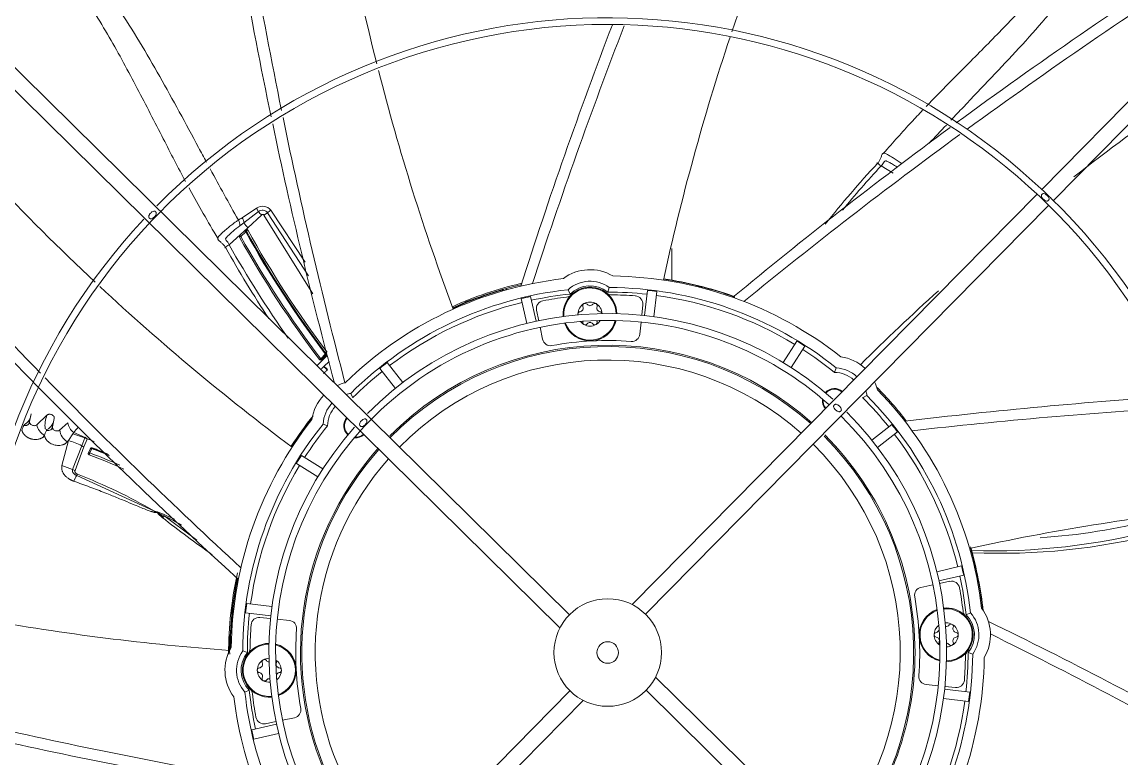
# Model space of a CAD drawing. Header units: millimetres. Extents: x 113490 to 142599, y -20467 to 115.
# Drawn here: x 126314.5 to 126723.5, y -11399.6 to -11125.6 of the extents above; entities that cross this region are included whole.
import ezdxf

# ---------------------------------------------------------------- set-up
doc = ezdxf.new("R2010")
doc.units = ezdxf.units.MM
doc.layers.add('DV3_0', color=7, linetype='Continuous')

msp = doc.modelspace()

# ---------------------------------------------------------------- linework, layer by layer
at = {"layer": 'DV3_0', "color": 7, "linetype": 'Continuous', "lineweight": 15}
for p, q in [((126172.01, -11013.2), (126514.44, -11350.87)), ((126518, -11345.95), (126179.7, -11012.35)), ((126846.36, -11032.9), (126693.62, -11187.79)), ((126697.94, -11191.95), (126850.66, -11037.08)), ((126633.85, -11179.08), (126638.33, -11181.72)), ((126691.86, -11189.57), (126541.36, -11342.19)), ((126546.28, -11345.75), (126696.19, -11193.73)), ((126396.32, -11198.36), (126401.69, -11194.81)), ((126396.97, -11200.23), (126402.33, -11196.08)), ((126398.41, -11202.1), (126403.5, -11197.33)), ((126404.43, -11197.36), (126422.58, -11226.67)), ((126405.72, -11196.48), (126420.95, -11219.99)), ((126406.94, -11195.57), (126419.71, -11214.89)), ((126391.46, -11208.37), (126398.41, -11202.1)), ((126395.44, -11201.33), (126396.97, -11200.23)), ((126395.41, -11204.87), (126397.29, -11203.14)), ((126395.77, -11205.29), (126397.64, -11203.57)), ((126397.64, -11203.57), (126397.9, -11203.4)), ((126397.9, -11203.4), (126398.39, -11202.88)), ((126556.05, -11221.52), (126556.05, -11209.81)), ((126490.64, -11225.77), (126479.4, -11229.56)), ((126518.23, -11226.72), (126517.48, -11225.09)), ((126532.24, -11225.99), (126532.81, -11224.29)), ((126547.01, -11225.36), (126545.86, -11234.73)), ((126550.48, -11225.79), (126549.33, -11235.15)), ((126500.07, -11228.43), (126502.19, -11237.63)), ((126503.48, -11227.64), (126505.6, -11236.84)), ((126545.26, -11230.68), (126544.86, -11234.62)), ((126506.58, -11236.63), (126505.77, -11232.75)), ((126508.01, -11243.52), (126507.09, -11239.08)), ((126544.61, -11237.11), (126544.16, -11241.63)), ((126602.52, -11244.21), (126597.52, -11252.22)), ((126605.49, -11246.07), (126600.49, -11254.07)), ((126427.84, -11249.74), (126424.1, -11253.35)), ((126427.24, -11248.99), (126425.52, -11250.76)), ((126427.53, -11249.31), (126425.8, -11251.09)), ((126428.67, -11251.74), (126426.66, -11253.64)), ((126428.08, -11254.83), (126427.98, -11254.95)), ((126447.48, -11254.35), (126453.29, -11261.79)), ((126450.24, -11252.2), (126456.05, -11259.63)), ((126616.57, -11255.85), (126617.19, -11254.17)), ((126437.48, -11265.24), (126436.69, -11263.63)), ((126626.99, -11265.24), (126628.6, -11264.44)), ((126317.87, -11271.22), (126317.27, -11274.11)), ((126319.99, -11275.3), (126323.72, -11271.74)), ((126315.23, -11275.34), (126315.13, -11275.55)), ((126317.05, -11274.98), (126317.52, -11272.74)), ((126325.54, -11276.85), (126326.06, -11274.56)), ((126325.75, -11276.07), (126326.43, -11273)), ((126331.53, -11274.56), (126328.45, -11277.33)), ((126428.1, -11275.66), (126426.42, -11275.04)), ((126637.88, -11275.23), (126630.44, -11281.05)), ((126323.07, -11276.83), (126323.72, -11277.12)), ((126323.72, -11277.12), (126323.54, -11277.48)), ((126331.71, -11281.22), (126333.41, -11278.65)), ((126333.68, -11278.22), (126337.92, -11280.01)), ((126337.87, -11280.15), (126336.66, -11283.15)), ((126337.92, -11280.01), (126337.87, -11280.15)), ((126337.93, -11279.97), (126337.92, -11280.01)), ((126640.03, -11277.99), (126632.6, -11283.8)), ((126336.66, -11283.15), (126333.24, -11291.94)), ((126337.44, -11283.56), (126334.16, -11292.35)), ((126338.69, -11280.62), (126337.44, -11283.56)), ((126338.72, -11280.54), (126338.69, -11280.62)), ((126338.73, -11280.53), (126338.72, -11280.54)), ((126339.1, -11285.95), (126339.8, -11284.34)), ((126339.66, -11285.79), (126340.36, -11284.18)), ((126340.43, -11284.05), (126340.54, -11283.89)), ((126418.32, -11286.74), (126426.32, -11291.74)), ((126333.24, -11291.94), (126329.3, -11290.49)), ((126334.16, -11292.35), (126333.24, -11291.94)), ((126416.46, -11289.71), (126424.47, -11294.71)), ((126335.07, -11293.69), (126334.78, -11294.16)), ((126364.91, -11308.16), (126365.08, -11308.39)), ((126365.08, -11308.39), (126366.62, -11309.83)), ((126365.19, -11308.2), (126365.27, -11308.29)), ((126365.19, -11308.2), (126365.34, -11308.26)), ((126365.34, -11308.26), (126365.5, -11308.32)), ((126365.5, -11308.32), (126366.88, -11309.61)), ((126663.8, -11327.82), (126654.6, -11329.94)), ((126664.59, -11331.23), (126655.39, -11333.35)), ((126648.71, -11335.76), (126653.15, -11334.84)), ((126655.6, -11334.33), (126659.48, -11333.52)), ((126397.61, -11345.22), (126406.98, -11346.37)), ((126398.03, -11341.75), (126407.4, -11342.9)), ((126665.5, -11345.99), (126667.14, -11345.23)), ((126402.93, -11346.97), (126406.87, -11347.37)), ((126409.36, -11347.62), (126413.87, -11348.07)), ((126398.24, -11359.99), (126396.54, -11359.42)), ((126666.24, -11359.99), (126667.94, -11360.57)), ((126859.33, -11674.11), (126550.04, -11369.11)), ((126518.2, -11374.23), (126184.6, -11712.53)), ((126398.97, -11374), (126397.34, -11374.75)), ((126546.48, -11374.03), (126855.15, -11678.41)), ((126655.12, -11372.36), (126650.6, -11371.91)), ((126666.87, -11374.76), (126657.5, -11373.61)), ((126661.55, -11373.01), (126657.6, -11372.61)), ((126185.45, -11720.21), (126523.11, -11377.79)), ((126666.44, -11378.23), (126657.07, -11377.08)), ((126399.89, -11388.75), (126409.09, -11386.63)), ((126408.88, -11385.65), (126405, -11386.46)), ((126415.77, -11384.22), (126411.33, -11385.14)), ((126400.68, -11392.16), (126409.87, -11390.04))]:
    msp.add_line(p, q, dxfattribs=at)
at = {"layer": 'DV3_0', "color": 7, "linetype": 'Continuous', "lineweight": 20}
for p, q in [((126404.43, -11197.36), (126405.72, -11196.48)), ((126493.07, -11225.21), (126493.03, -11225.07)), ((126426.66, -11253.64), (126426.52, -11253.78)), ((126333.4, -11278.65), (126333.68, -11278.22)), ((126337.87, -11280.15), (126333.41, -11278.65)), ((126329.3, -11290.49), (126331.71, -11281.22)), ((126334.78, -11294.16), (126363.78, -11307.48)), ((126363.78, -11307.48), (126363.77, -11307.89)), ((126363.78, -11307.48), (126364.32, -11307.78)), ((126363.78, -11307.48), (126364.88, -11307.69)), ((126364.32, -11307.78), (126364.87, -11308.09)), ((126364.87, -11308.09), (126364.88, -11307.69)), ((126364.87, -11308.09), (126364.91, -11308.16)), ((126365.01, -11308.14), (126364.91, -11308.16)), ((126365.01, -11308.14), (126365.19, -11308.2)), ((126365.27, -11308.29), (126365.08, -11308.39)), ((126365.34, -11308.26), (126365.27, -11308.29)), ((126366.88, -11309.61), (126366.62, -11309.83)), ((126367.37, -11309.18), (126367.74, -11309.37))]:
    msp.add_line(p, q, dxfattribs=at)
at = {"layer": 'DV3_0', "color": 7, "linetype": 'Continuous', "lineweight": 15}
for radius in [20, 4]:
    msp.add_circle((126532.24, -11359.99), radius, dxfattribs=at)
for centre, radius, start, end in [((126532.24, -11359.99), 551.5, 105.4775, 164.5225), ((126532.24, -11359.99), 551.5, 15.4775, 74.5225), ((127405.24, -11406.96), 872.25, 154.27465, 161.43083), ((127292.05, -10927.53), 872.25, 186.99692, 194.17255), ((128293.31, -10773.15), 1921.39, 188.18485, 191.5672), ((128209.57, -10785.08), 1841.22, 188.2287, 191.77728), ((127751.82, -12646.64), 1840.9, 122.79128, 126.30553), ((127797.63, -12718.12), 1921.39, 122.74609, 126.08801), ((126532.24, -11359.99), 236, 46.5586, 135.2674), ((126532.24, -11359.99), 233.5, 90, 135.7261), ((128253.83, -11783.04), 1840.9, 159.10826, 162.31372), ((128331.01, -11818.41), 1921.39, 158.90776, 161.94183), ((126532.24, -11359.99), 233.5, 46.5418, 90), ((127241.25, -11871.46), 872.22, 121.56134, 127.88902), ((127405.24, -11406.96), 872.25, 161.57137, 167.7255), ((126937.63, -10585.4), 872.25, 219.6863, 226.90224), ((127292.05, -10927.53), 872.25, 194.34102, 200.4525), ((128293.31, -10773.15), 1921.39, 191.64948, 194.66814), ((128209.57, -10785.08), 1841.22, 191.86002, 194.94133), ((127751.82, -12646.64), 1840.9, 126.39449, 129.58672), ((127797.63, -12718.12), 1921.39, 126.18988, 129.21483), ((127696.48, -9914.21), 1921.39, 220.9289, 224.29797), ((127632.25, -9969.73), 1840.9, 220.96503, 227.76772), ((126934.32, -11457.86), 411.46, 137.1813, 141.3215), ((126944.1, -11463.88), 421.15, 137.4489, 140.4249), ((126532.24, -11359.99), 236, 45.7307, 46.5586), ((126532.24, -11359.99), 233.5, 45.8392, 46.5418), ((126532.24, -11359.99), 233.5, 316.4663, 45.8392), ((126532.24, -11359.99), 236, 45.7088, 45.7307), ((126532.24, -11359.99), 236, 317.0271, 45.7088), ((126532.24, -11359.99), 233.5, 135.7261, 136.5342), ((126289.54, -11028.18), 200.9, 301.6287, 302.1063), ((126396.71, -11198.11), 5.97, 19.9095, 33.5903), ((126414.5, -11185.89), 15.87, 219.9344, 226.1383), ((126417.09, -11210.4), 17.97, 124.3919, 129.2551), ((126532.24, -11359.99), 236, 136.9648, 225.2631), ((126532.24, -11359.99), 233.5, 136.5342, 225.7814), ((126392.24, -11201.05), 3.21, 354.9769, 34.2701), ((126412.37, -11189.86), 18.56, 213.9567, 221.2472), ((126395.77, -11205.28), 0.539, 130.9762, 206.9336), ((126731.77, -11018.17), 385.12, 209.1088, 217.2094), ((126399.58, -11201.65), 5.27, 217.7216, 223.716), ((126732.04, -11017.84), 384.98, 209.1375, 217.2314), ((126400.02, -11201.23), 3.34, 214.9281, 224.3802), ((126732.95, -11017.43), 383.51, 209.0348, 217.1413), ((126732.79, -11017.66), 382.95, 209.013, 217.1255), ((126732.15, -11018.51), 381.29, 208.9171, 217.0601), ((126745.53, -11011.06), 406.98, 209.179, 213.5123), ((126754.67, -11003.38), 417.06, 209.4401, 215.09), ((126525.64, -11234.16), 16.5, 59.1138, 126.8862), ((126532.24, -11359.99), 140, 96.7677, 134.2323), ((126528.49, -11348.69), 129.1, 102.6466, 114.718), ((126525.64, -11234.16), 12.2, 54.0148, 131.9852), ((126532.24, -11359.99), 140, 51.7677, 89.2323), ((126532.24, -11359.99), 140.5, 70.6035, 81.4839), ((126937.63, -10585.4), 872.25, 227.0594, 233.1795), ((126532.24, -11359.99), 135.7, 96.2429, 134.7571), ((126532.24, -11359.99), 140.5, 106.2061, 114.2129), ((126532.24, -11359.99), 140.5, 103.2172, 105.6896), ((126532.24, -11359.99), 134, 95.9991, 102.2517), ((126525.64, -11234.16), 10, 0.7258, 185.2742), ((126516.52, -11224.9), 3, 276.6363, 314.568), ((126525.64, -11234.16), 10.5, 51.1098, 134.8902), ((126533.75, -11224), 3, 231.432, 269.3637), ((126532.24, -11359.99), 134, 83.7483, 90.0009), ((126532.24, -11359.99), 135.7, 51.2429, 89.7571), ((126532.24, -11359.99), 133, 85.5723, 89.3637), ((127241.25, -11871.46), 872.22, 132.21456, 134.84001), ((126532.24, -11359.99), 134, 103.7483, 127.2517), ((126508.71, -11232.14), 3, 100.4277, 191.75), ((126532.24, -11359.99), 133, 96.6363, 100.4277), ((126525.64, -11234.16), 4.47, 120, 180), ((126523.85, -11231.06), 0.895, 120, 202.4776), ((126525.64, -11234.16), 4.48, 90, 120), ((126523.85, -11231.06), 0.895, 37.5224, 120), ((126525.64, -11229.69), 1.36, 217.5224, 322.4776), ((126525.64, -11234.16), 4.47, 60, 90), ((126527.43, -11231.06), 0.895, 60, 142.4776), ((126525.64, -11234.16), 4.48, 1.9825, 60), ((126527.43, -11231.06), 0.895, 337.5224, 60), ((126542.27, -11230.38), 3, 354.25, 85.5723), ((126532.24, -11359.99), 134, 58.7483, 82.2517), ((126532.24, -11359.99), 126, 48.3991, 135.1791), ((126522.06, -11234.16), 0.895, 97.5224, 180), ((126525.64, -11234.16), 4.47, 180, 184.0175), ((126522.06, -11234.16), 0.895, 180, 200.2402), ((126521.77, -11231.93), 1.36, 277.5224, 22.4776), ((126529.52, -11231.93), 1.36, 157.5224, 262.4776), ((126529.22, -11234.16), 0.895, 9.9487, 82.4776), ((126532.24, -11359.99), 123.5, 90, 135.9997), ((126525.64, -11234.16), 10, 199.6905, 346.3095), ((126525.64, -11234.16), 4.47, 217.8113, 240), ((126523.85, -11237.26), 0.895, 157.5224, 240), ((126521.77, -11236.4), 1.36, 337.5224, 341.5363), ((126523.85, -11237.26), 0.895, 240, 322.4776), ((126525.64, -11234.16), 4.48, 240, 300), ((126525.64, -11238.64), 1.36, 37.5224, 142.4776), ((126527.43, -11237.26), 0.895, 217.5224, 300), ((126525.64, -11234.16), 4.48, 300, 328.1887), ((126527.43, -11237.26), 0.895, 300, 22.4776), ((126529.52, -11236.4), 1.36, 186.618, 202.4776), ((126532.24, -11359.99), 123.5, 48.3006, 90), ((126541.17, -11241.33), 3, 265.6946, 354.25), ((126532.24, -11359.99), 114.25, 48.4114, 135.1695), ((126532.24, -11359.99), 113.75, 48.4247, 135.4011), ((126510.95, -11242.91), 3, 191.75, 280.3054), ((126532.24, -11359.99), 116, 85.6946, 100.3054), ((126532.24, -11359.99), 134, 50.9991, 57.2517), ((126425.43, -11250.75), 0.498, 218.6541, 318.3291), ((126424.85, -11246), 3.83, 308.5921, 312.9567), ((126616.55, -11266.35), 16.5, 46.3964, 81.8862), ((126423.64, -11258.86), 5.84, 42.0523, 60.4649), ((126423.05, -11259.42), 6.81, 42.3918, 58.0521), ((126532.24, -11359.99), 134, 128.7483, 135.0009), ((126616.55, -11266.35), 12.2, 46.7471, 86.9852), ((127696.48, -9914.21), 1921.39, 224.37443, 227.39583), ((126438.6, -11275.68), 16.5, 104.1138, 115.0288), ((126616.55, -11266.35), 10.5, 46.9653, 89.8902), ((126616.55, -11266.35), 16.5, 14.1138, 25.142), ((126438.6, -11275.68), 12.2, 99.0148, 107.4816), ((126616.55, -11266.35), 4.5, 49.0529, 138), ((126616.55, -11266.35), 4.25, 49.2681, 138.9663), ((126616.55, -11266.35), 12.2, 9.0148, 17.4816), ((126532.24, -11359.99), 140.5, 37.8001, 44.5323), ((126532.24, -11359.99), 140, 6.7677, 44.2323), ((126438.6, -11275.68), 16.5, 136.3964, 171.8862), ((126438.6, -11275.68), 12.2, 136.7471, 176.9852), ((126616.55, -11266.35), 4.5, 172.604, 221.7492), ((126616.55, -11266.35), 4.25, 174.8173, 221.5341), ((126532.24, -11359.99), 134, 38.7483, 45.0009), ((126532.24, -11359.99), 135.7, 6.2429, 44.7571), ((126862.61, -13101.74), 1840.9, 93.67624, 96.85972), ((126312.69, -11270.81), 5.2, 299.2753, 355.4657), ((126334.09, -11275.67), 11.09, 159.2633, 186.0082), ((126532.24, -11359.99), 140.5, 141.2415, 146.9012), ((126438.6, -11275.68), 10.5, 136.9653, 179.8902), ((126532.24, -11359.99), 126, 318.4756, 45.1616), ((126862.5, -13186.65), 1921.39, 93.4677, 96.48783), ((126320.37, -11278.5), 6.02, 150.6073, 169.7649), ((126326.01, -11274.12), 6.14, 191.0857, 238.4637), ((126321.28, -11272.56), 5.17, 298.1501, 355.1477), ((126337.1, -11273.74), 5.64, 188.4366, 232.6429), ((126532.24, -11359.99), 140, 141.7677, 179.2323), ((126532.24, -11359.99), 135.7, 141.2429, 179.7571), ((126532.24, -11359.99), 126, 138.321, 225.2028), ((126532.24, -11359.99), 123.5, 137.2092, 226.1082), ((126532.24, -11359.99), 134, 140.9991, 147.2517), ((126438.6, -11275.68), 4.5, 138, 228), ((126438.6, -11275.68), 4.25, 139.2681, 228.9663), ((126532.24, -11359.99), 123.5, 135.9997, 137.2092), ((126532.24, -11359.99), 123.5, 317.6348, 45.2819), ((126328.83, -11280.65), 6.17, 149.0264, 167.8628), ((126334.23, -11276.58), 5.82, 187.3222, 240.049), ((126438.6, -11275.68), 4.5, 263.0148, 311.7492), ((126438.6, -11275.68), 4.25, 264.8173, 311.5341), ((126532.24, -11359.99), 113.75, 318.4247, 44.9979), ((126532.24, -11359.99), 114.25, 0, 45.0818), ((126532.24, -11359.99), 134, 13.7483, 37.2517), ((126487.59, -11428.26), 214.29, 136.6703, 136.8213), ((126254.67, -11494), 229.43, 67.8122, 68.5066), ((126340.26, -11284.5), 0.483, 68.6251, 160.5796), ((126341.19, -11284.54), 0.903, 146.9279, 156.6786), ((126264.49, -11485.99), 215.6, 67.4926, 69.3956), ((126264.64, -11485.44), 215.18, 67.5838, 69.3759), ((126265.01, -11483.97), 213.86, 67.6827, 69.3175), ((126532.24, -11359.99), 114.25, 138.4114, 204.812), ((126344.33, -11287.9), 5.12, 155.7254, 163.7053), ((126263.22, -11490.55), 217.85, 65.8506, 69.5295), ((126263.36, -11490.28), 218.26, 66.3808, 69.5382), ((126532.24, -11359.99), 113.75, 138.4247, 203.2684), ((126532.24, -11359.99), 134, 148.7483, 172.2517), ((126365.11, -11310.7), 34.54, 151.3925, 155.3449), ((126364.02, -11311.12), 3.15, 71.5892, 74.3028), ((126852.17, -12173.61), 872.25, 96.10944, 102.2715), ((126677.98, -11087.98), 229.83, 273.7436, 284.4718), ((126675.03, -11081.5), 240.73, 268.2172, 284.865), ((126678.47, -11087.41), 235.71, 267.3918, 284.4925), ((126532.24, -11359.99), 140.5, 6.3104, 16.2275), ((126523.87, -11359.92), 132.6, 167.1218, 180.2811), ((126532.24, -11359.99), 140.5, 168.7601, 179.6088), ((126660.09, -11336.46), 3, 10.4277, 101.75), ((126532.24, -11359.99), 134, 5.9991, 12.2517), ((126649.32, -11338.7), 3, 101.75, 190.3054), ((126532.24, -11359.99), 133, 6.6363, 10.4277), ((126532.24, -11359.99), 116, 355.6946, 10.3054), ((126532.24, -11359.99), 134, 173.7483, 180.0009), ((126658.07, -11353.4), 10, 109.6905, 256.3095), ((126658.07, -11353.4), 10, 0, 95.2742), ((126667.33, -11344.27), 3, 186.6363, 224.568), ((126658.07, -11353.4), 12.2, 324.0148, 41.9852), ((126658.07, -11353.4), 16.5, 329.1138, 36.8862), ((126454.5, -10489.2), 872.25, 259.76861, 265.86893), ((126532.24, -11359.99), 133, 175.5723, 179.3637), ((126402.63, -11349.95), 3, 84.25, 175.5723), ((126413.57, -11351.06), 3, 355.6946, 84.25), ((126658.07, -11353.4), 4.48, 90, 94.0175), ((126658.07, -11348.92), 1.36, 261.428, 322.4776), ((126658.07, -11353.4), 4.47, 60, 90), ((126659.86, -11350.3), 0.895, 60, 142.4776), ((126658.07, -11353.4), 4.48, 0, 60), ((126659.86, -11350.3), 0.895, 337.5224, 60), ((126658.07, -11353.4), 10.5, 321.1098, 44.8902), ((125868.29, -13004.2), 1841.3, 60.95292, 64.05747), ((126434.91, -11355.22), 43.48, 175.0294, 187.0743), ((126532.24, -11359.99), 116, 175.6946, 190.3054), ((126658.07, -11353.4), 4.48, 127.8113, 180), ((126654.49, -11353.4), 0.895, 97.5224, 180), ((126658.07, -11353.4), 4.47, 180, 238.1887), ((126654.49, -11353.4), 0.895, 180, 262.4776), ((126654.19, -11351.16), 1.36, 277.5224, 338.4565), ((126658.07, -11353.4), 10, 270, 0), ((126658.07, -11353.4), 4.48, 300, 0), ((126661.94, -11351.16), 1.36, 157.5224, 262.4776), ((126661.65, -11353.4), 0.895, 0, 82.4776), ((126661.65, -11353.4), 0.895, 277.5224, 0), ((125822.55, -13075.18), 1921.33, 60.74083, 63.6758), ((126406.41, -11366.58), 10, 90, 275.2742), ((126406.41, -11366.58), 10, 0, 76.3095), ((126654.19, -11355.63), 1.36, 337.5224, 82.4776), ((126656.28, -11356.5), 0.895, 157.5224, 230.5125), ((126658.07, -11357.87), 1.36, 37.5224, 84.745), ((126658.07, -11353.4), 4.48, 271.9825, 300), ((126659.86, -11356.5), 0.895, 217.5224, 300), ((126659.86, -11356.5), 0.895, 300, 22.4776), ((126661.94, -11355.63), 1.36, 97.5224, 202.4776), ((126406.41, -11366.58), 16.5, 149.1138, 216.8862), ((126406.41, -11366.58), 12.2, 144.0148, 221.9852), ((126406.41, -11366.58), 10.5, 141.1098, 224.8902), ((126396.25, -11358.48), 3, 321.432, 359.3637), ((126406.41, -11366.58), 4.48, 91.9825, 120), ((126532.24, -11359.99), 114.25, 318.4114, 0), ((126532.24, -11359.99), 135.7, 321.2429, 359.7571), ((126532.24, -11359.99), 140, 321.7677, 359.2323), ((126532.24, -11359.99), 133, 355.5723, 359.3637), ((126668.23, -11361.5), 3, 141.432, 179.3637), ((126532.24, -11359.99), 134, 353.7483, 0.0009), ((126406.41, -11366.58), 4.47, 120, 180), ((126402.83, -11366.58), 0.895, 97.5224, 180), ((126402.54, -11364.35), 1.36, 277.5224, 22.4776), ((126404.62, -11363.48), 0.895, 120, 202.4776), ((126404.62, -11363.48), 0.895, 37.5224, 120), ((126406.41, -11362.11), 1.36, 217.5224, 264.745), ((126406.41, -11366.58), 4.48, 0, 58.1887), ((126408.2, -11363.48), 0.895, 337.5224, 50.5125), ((126410.29, -11364.35), 1.36, 157.5224, 262.4776), ((126409.99, -11366.58), 0.895, 0, 82.4776), ((126406.41, -11366.58), 4.48, 180, 240), ((126402.83, -11366.58), 0.895, 180, 262.4776), ((126402.54, -11368.82), 1.36, 337.5224, 82.4776), ((126404.62, -11369.69), 0.895, 157.5224, 240), ((126404.62, -11369.69), 0.895, 240, 322.4776), ((126406.41, -11371.06), 1.36, 81.428, 142.4776), ((126410.29, -11368.82), 1.36, 97.5224, 158.4565), ((126406.41, -11366.58), 4.48, 307.8113, 0), ((126406.41, -11366.58), 10, 289.6905, 0), ((126409.99, -11366.58), 0.895, 277.5224, 0), ((126650.9, -11368.92), 3, 175.6946, 264.25), ((126661.85, -11370.03), 3, 264.25, 355.5723), ((126532.24, -11359.99), 134, 185.9991, 192.2517), ((126397.15, -11375.71), 3, 6.6363, 44.568), ((126406.41, -11366.58), 4.48, 240, 274.0175), ((126532.24, -11359.99), 140, 186.7677, 203.7505), ((126532.24, -11359.99), 135.7, 186.2429, 202.9304), ((126532.24, -11359.99), 133, 186.6363, 190.4277), ((126532.24, -11359.99), 134, 328.7483, 352.2517), ((126415.16, -11381.28), 3, 281.75, 10.3054), ((126404.39, -11383.52), 3, 190.4277, 281.75), ((126730.03, -9514.29), 1921.39, 257.09501, 260.12283), ((126706, -9595.72), 1840.9, 257.29812, 260.49472)]:
    msp.add_arc(centre, radius, start, end, dxfattribs=at)
at = {"layer": 'DV3_0', "color": 7, "linetype": 'Continuous', "lineweight": 20}
for centre, radius, start, end in [((126403.93, -11197.84), 3.77, 37.022, 126.4642), ((126392.74, -11200.65), 4.25, 5.7332, 32.7349), ((126532.24, -11359.99), 140.35, 70.3282, 81.4905), ((126532.24, -11359.99), 140.35, 106.2061, 114.1302), ((126525.64, -11234.16), 9.71, 0.7926, 185.2074), ((126525.64, -11234.16), 9.71, 200.0694, 345.9306), ((126532.24, -11359.99), 108.75, 48.5638, 135.4011), ((126342.82, -11284.02), 10.82, 133.4767, 147.5853), ((126532.24, -11359.99), 140.35, 141.5068, 146.9448), ((126339.69, -11277.92), 2.88, 230.996, 249.7015), ((126339.96, -11277.81), 3, 227.0792, 245.6013), ((126340, -11277.86), 2.96, 225.694, 244.6308), ((126327.08, -11300.43), 19.76, 61.0068, 76.4573), ((126338.41, -11280.74), 2.98, 233.9494, 251.079), ((126532.24, -11359.99), 108.75, 318.5638, 45.4011), ((126532.24, -11359.99), 108.75, 138.5638, 206.9605), ((126259.94, -11486.91), 207.31, 59.9431, 68.752), ((126334.82, -11466.82), 161.55, 79.2786, 79.6761), ((126311.26, -11439.35), 142.16, 65.0797, 67.84), ((126350.85, -11342.78), 37.44, 63.8071, 66.9621), ((126823.56, -10716.38), 748.98, 232.40465, 234.17794), ((126871.25, -10655.75), 825.07, 232.3917, 233.40913), ((126272.44, -11491.98), 205.99, 60.5447, 62.4419), ((126532.24, -11359.99), 140.35, 6.5068, 15.9471), ((126532.24, -11359.99), 140.35, 168.7119, 179.4932), ((126658.07, -11353.4), 9.71, 110.0694, 255.9306), ((126658.07, -11353.4), 9.71, 0, 95.2074), ((126658.07, -11353.4), 9.71, 270.7926, 0), ((126532.24, -11359.99), 140.35, 179.0175, 179.5679), ((126406.41, -11366.58), 9.71, 90, 275.2074), ((126406.41, -11366.58), 9.71, 0, 75.9306), ((126406.41, -11366.58), 9.71, 290.0694, 0)]:
    msp.add_arc(centre, radius, start, end, dxfattribs=at)
at = {"layer": 'DV3_0', "color": 7, "linetype": 'Continuous', "lineweight": 15}
for centre, major_axis, ratio, start_param, end_param in [((126540.99, -11405.13), (-35.58, 183.06), 0.866796, 0.070986, 0.078814), ((126548.25, -11229.6), (21.65, -2.66), 0.186545, 1.490488, 1.651105), ((126502.69, -11231.99), (21.26, 4.91), 0.186545, 1.490488, 1.651105), ((126601.85, -11248.58), (18.5, -11.56), 0.186545, 1.490488, 1.651105), ((126451.36, -11256.47), (17.19, 13.43), 0.186545, 1.490488, 1.651105), ((126635.76, -11279.11), (13.43, -17.19), 0.186545, 1.490488, 1.651105), ((126420.83, -11290.37), (11.56, 18.5), 0.186545, 1.490488, 1.651105), ((126660.24, -11330.44), (4.91, -21.26), 0.186545, 1.490488, 1.651105), ((126401.85, -11343.98), (2.66, 21.65), 0.186545, 1.490488, 1.651105), ((126662.63, -11376), (-2.66, -21.65), 0.186545, 1.490488, 1.651105), ((126404.23, -11389.54), (-4.91, 21.26), 0.186545, 1.490488, 1.651105)]:
    msp.add_ellipse(centre, major_axis=major_axis, ratio=ratio, start_param=start_param, end_param=end_param, dxfattribs=at)
at = {"layer": 'DV3_0', "color": 7, "linetype": 'Continuous', "lineweight": 20}
for centre, major_axis, ratio, start_param, end_param in [((126493.16, -11225.55), (-0.14, 0.48), 0.498451, 4.711945, 6.283185), ((126493.16, -11225.55), (-0.353, 0.354), 0.432332, 4.479982, 5.381811), ((126494.38, -11225.21), (-0.135, 0.481), 0.498743, 4.711945, 6.283185), ((126374.04, -11283.9), (-22.75, -32.05), 0.299104, 0.877808, 0.898526)]:
    msp.add_ellipse(centre, major_axis=major_axis, ratio=ratio, start_param=start_param, end_param=end_param, dxfattribs=at)
at = {"layer": 'DV3_0', "color": 7, "linetype": 'Continuous', "lineweight": 15}
for points, knots in [([(126722.76, -11074.53), (126721.46, -11076.53), (126716.43, -11084.07), (126707.92, -11095.81), (126696.56, -11109.52), (126684.77, -11122.31), (126672.13, -11135.2), (126660.64, -11146.73), (126653.42, -11154.1), (126650.7, -11156.94)], [0.2462901, 0.2462901, 0.2462901, 0.2462901, 0.286371, 0.3982657, 0.4930433, 0.5876827, 0.6932241, 0.798583, 0.8652718, 0.8652718, 0.8652718, 0.8652718]), ([(126659.82, -11162.1), (126661.38, -11160.46), (126662.94, -11158.82), (126671.48, -11149.86), (126678.42, -11142.62), (126691.86, -11127.94), (126698.35, -11120.53), (126710.41, -11105.22), (126715.95, -11097.32), (126723.51, -11085.5), (126725.82, -11081.73), (126728.07, -11077.93)], [0.0971663, 0.0971663, 0.0971663, 0.0971663, 0.125, 0.125, 0.25, 0.25, 0.375, 0.375, 0.5, 0.5, 0.557529, 0.557529, 0.557529, 0.557529]), ([(126383.04, -11177.65), (126382.06, -11175.85), (126381.08, -11174.04), (126375.31, -11163.33), (126370.56, -11154.48), (126360.76, -11137.14), (126355.71, -11128.66), (126344.88, -11112.45), (126339.08, -11104.74), (126330.25, -11094.01), (126327.46, -11090.74), (126324.62, -11087.53)], [0.0997666, 0.0997666, 0.0997666, 0.0997666, 0.125, 0.125, 0.25, 0.25, 0.375, 0.375, 0.5, 0.5, 0.5559137, 0.5559137, 0.5559137, 0.5559137]), ([(126319.47, -11091.47), (126320.72, -11093), (126326.21, -11099.86), (126335.73, -11112.87), (126347.02, -11131.03), (126357.3, -11150.1), (126366.45, -11168), (126372.52, -11179.76), (126375.3, -11184.93)], [0.2450626, 0.2450626, 0.2450626, 0.2450626, 0.2785483, 0.3937658, 0.5184271, 0.640965, 0.7604313, 0.861417, 0.861417, 0.861417, 0.861417]), ([(126649.32, -11158.38), (126647.9, -11159.88), (126642.98, -11165.11), (126638.49, -11170.19), (126634.69, -11174.49)], [0.8765408, 0.8765408, 0.8765408, 0.8765408, 0.9116272, 1, 1, 1, 1]), ([(126632.52, -11178.2), (126632.24, -11177.91), (126632.24, -11177.85), (126632.78, -11178.2), (126633.31, -11178.62), (126633.85, -11179.08)], [0, 0, 0, 0, 0.5, 0.5, 1, 1, 1, 1]), ([(126632.52, -11178.2), (126632.64, -11178.05), (126632.88, -11177.77), (126633.18, -11177.3), (126633.44, -11176.8), (126633.66, -11176.29), (126633.96, -11175.53), (126634.31, -11174.65), (126634.71, -11174.24), (126635.25, -11174.36), (126636.05, -11174.73), (126637.14, -11175.34), (126638.46, -11176.13), (126639.85, -11177.02), (126640.96, -11177.77), (126641.55, -11178.19), (126641.65, -11178.26)], [0, 0, 0, 0, 0.0308823, 0.0618034, 0.0937273, 0.1276085, 0.1643607, 0.2562228, 0.3477186, 0.4000812, 0.475582, 0.5732089, 0.6560123, 0.760322, 0.8589949, 0.8797353, 0.8797353, 0.8797353, 0.8797353]), ([(126633.85, -11179.08), (126634.45, -11178.62), (126634.74, -11177.97), (126635.15, -11177.37), (126635.29, -11177.24), (126635.56, -11177.2), (126635.64, -11177.21), (126635.86, -11177.27), (126636.01, -11177.33), (126636.53, -11177.56), (126636.97, -11177.8), (126637.86, -11178.3), (126638.34, -11178.58), (126639.2, -11179.11), (126639.58, -11179.35), (126639.97, -11179.6)], [0, 0, 0, 0, 0.25, 0.25, 0.375, 0.375, 0.4375, 0.4375, 0.5, 0.5, 0.625, 0.625, 0.75, 0.75, 0.850587, 0.850587, 0.850587, 0.850587]), ([(126376.55, -11187.26), (126376.66, -11187.46), (126380.05, -11193.68), (126383.44, -11199.51), (126387.33, -11206.22)], [0.8766299, 0.8766299, 0.8766299, 0.8766299, 0.8805474, 1, 1, 1, 1]), ([(126696.11, -11191.9), (126696.06, -11191.94), (126695.97, -11192.02), (126695.73, -11192.14), (126695.33, -11192.17), (126694.9, -11191.99), (126694.51, -11191.73), (126694.2, -11191.45), (126693.92, -11191.15), (126693.64, -11190.78), (126693.46, -11190.36), (126693.49, -11189.97), (126693.6, -11189.74), (126693.68, -11189.65), (126693.72, -11189.6)], [0, 0, 0, 0, 0.040488, 0.081902, 0.180627, 0.320355, 0.409206, 0.504808, 0.600124, 0.687341, 0.822717, 0.918807, 0.959755, 1, 1, 1, 1]), ([(126693.72, -11189.6), (126693.76, -11189.56), (126693.85, -11189.48), (126694.09, -11189.36), (126694.49, -11189.32), (126694.93, -11189.5), (126695.32, -11189.77), (126695.63, -11190.04), (126695.91, -11190.34), (126696.18, -11190.71), (126696.37, -11191.13), (126696.34, -11191.53), (126696.23, -11191.76), (126696.15, -11191.85), (126696.11, -11191.9)], [0, 0, 0, 0, 0.040529, 0.082096, 0.181604, 0.321297, 0.409637, 0.504692, 0.598943, 0.685714, 0.821727, 0.918717, 0.959765, 1, 1, 1, 1]), ([(126361.85, -11198.51), (126361.81, -11198.47), (126361.73, -11198.38), (126361.61, -11198.14), (126361.57, -11197.73), (126361.75, -11197.3), (126362.01, -11196.91), (126362.29, -11196.6), (126362.59, -11196.32), (126362.96, -11196.05), (126363.38, -11195.86), (126363.77, -11195.89), (126364.01, -11196), (126364.1, -11196.08), (126364.15, -11196.12)], [0, 0, 0, 0, 0.040529, 0.082096, 0.181604, 0.321297, 0.409637, 0.504692, 0.598943, 0.685714, 0.821727, 0.918717, 0.959765, 1, 1, 1, 1]), ([(126364.15, -11196.12), (126364.19, -11196.17), (126364.27, -11196.26), (126364.38, -11196.5), (126364.42, -11196.9), (126364.24, -11197.33), (126363.98, -11197.72), (126363.7, -11198.03), (126363.4, -11198.31), (126363.03, -11198.58), (126362.61, -11198.77), (126362.22, -11198.74), (126361.99, -11198.63), (126361.89, -11198.55), (126361.85, -11198.51)], [0, 0, 0, 0, 0.040488, 0.081902, 0.180627, 0.320355, 0.409206, 0.504808, 0.600124, 0.687341, 0.822717, 0.918807, 0.959755, 1, 1, 1, 1]), ([(126390.2, -11209.48), (126390.1, -11209.32), (126389.9, -11209), (126389.55, -11208.56), (126389.16, -11208.16), (126388.74, -11207.79), (126388.11, -11207.26), (126387.38, -11206.61), (126387.12, -11206.06), (126387.4, -11205.53), (126388.01, -11204.83), (126388.93, -11203.93), (126390.11, -11202.88), (126391.39, -11201.8), (126392.72, -11200.75), (126393.87, -11199.9), (126394.58, -11199.44), (126394.89, -11199.24)], [0, 0, 0, 0, 0.030477, 0.061058, 0.092665, 0.126219, 0.162611, 0.254997, 0.347179, 0.400187, 0.476873, 0.57601, 0.660009, 0.765175, 0.861951, 0.939416, 1, 1, 1, 1]), ([(126391.46, -11208.37), (126391.21, -11207.66), (126390.67, -11207.18), (126390.23, -11206.58), (126390.15, -11206.39), (126390.19, -11206.11), (126390.23, -11206.03), (126390.35, -11205.83), (126390.45, -11205.7), (126390.84, -11205.26), (126391.2, -11204.91), (126391.96, -11204.2), (126392.37, -11203.82), (126393.65, -11202.71), (126394.55, -11201.98), (126395.44, -11201.33)], [0, 0, 0, 0, 0.25, 0.25, 0.375, 0.375, 0.4375, 0.4375, 0.5, 0.5, 0.625, 0.625, 0.75, 0.75, 1, 1, 1, 1]), ([(126397.29, -11203.14), (126397.32, -11203.12), (126397.37, -11203.07), (126397.45, -11203.01), (126397.57, -11202.93), (126397.73, -11202.84), (126397.91, -11202.77), (126398.1, -11202.73), (126398.26, -11202.75), (126398.35, -11202.82), (126398.38, -11202.86), (126398.39, -11202.87), (126398.39, -11202.88)], [0, 0, 0, 0, 0.082418, 0.164586, 0.246739, 0.441628, 0.591306, 0.720285, 0.890976, 0.951176, 0.974103, 1, 1, 1, 1]), ([(126397.29, -11203.14), (126397.35, -11203.1), (126397.46, -11203.1), (126397.69, -11203.2), (126397.81, -11203.29), (126397.9, -11203.4)], [0, 0, 0, 0, 0.5, 0.5, 1, 1, 1, 1]), ([(126390.2, -11209.48), (126389.84, -11209.64), (126389.79, -11209.6), (126390.29, -11209.15), (126390.84, -11208.75), (126391.46, -11208.37)], [0, 0, 0, 0, 0.5, 0.5, 1, 1, 1, 1]), ([(126425.52, -11250.76), (126425.49, -11250.78), (126425.46, -11250.81), (126425.4, -11250.85), (126425.34, -11250.9), (126425.28, -11250.94), (126425.18, -11251.01), (126425.08, -11251.06), (126425.06, -11251.07), (126425.04, -11251.07)], [0, 0, 0, 0, 0.118741, 0.212559, 0.283639, 0.421785, 0.534533, 0.779247, 1, 1, 1, 1]), ([(126425.52, -11250.76), (126425.61, -11250.86), (126425.69, -11250.94), (126425.8, -11251.06), (126425.82, -11251.09), (126425.8, -11251.09)], [0, 0, 0, 0, 0.5, 0.5, 1, 1, 1, 1]), ([(126427.24, -11248.99), (126427.25, -11249), (126427.28, -11249.03), (126427.32, -11249.08), (126427.37, -11249.12), (126427.42, -11249.18), (126427.47, -11249.23), (126427.51, -11249.27), (126427.53, -11249.3), (126427.54, -11249.31), (126427.54, -11249.31), (126427.53, -11249.31)], [0, 0, 0, 0, 0.076843, 0.163202, 0.25872, 0.354249, 0.510247, 0.649933, 0.755807, 0.887991, 1, 1, 1, 1]), ([(126426.52, -11253.78), (126426.49, -11253.81), (126426.4, -11253.9), (126426.18, -11254.12), (126425.88, -11254.43), (126425.63, -11254.67), (126425.52, -11254.78)], [0, 0, 0, 0, 0.0235394, 0.05482, 0.1460797, 0.2223207, 0.2223207, 0.2223207, 0.2223207]), ([(126427.98, -11254.95), (126427.95, -11254.97), (126427.84, -11255.07), (126427.59, -11255.3), (126427.25, -11255.61), (126426.88, -11255.95), (126426.64, -11256.16), (126426.52, -11256.27)], [0, 0, 0, 0, 0.0100853, 0.038495, 0.0864308, 0.1292051, 0.1745933, 0.1745933, 0.1745933, 0.1745933]), ([(126618.87, -11270.23), (126618.82, -11270.27), (126618.73, -11270.35), (126618.49, -11270.46), (126618.09, -11270.5), (126617.65, -11270.32), (126617.26, -11270.05), (126616.85, -11269.7), (126616.44, -11269.24), (126616.2, -11268.71), (126616.22, -11268.32), (126616.33, -11268.09), (126616.41, -11268), (126616.45, -11267.95)], [0, 0, 0, 0, 0.040646, 0.082274, 0.181944, 0.323646, 0.41357, 0.509807, 0.690903, 0.824258, 0.919018, 0.959797, 1, 1, 1, 1]), ([(126616.45, -11267.95), (126616.5, -11267.91), (126616.59, -11267.83), (126616.83, -11267.71), (126617.24, -11267.67), (126617.68, -11267.85), (126618.08, -11268.11), (126618.39, -11268.38), (126618.67, -11268.68), (126618.94, -11269.05), (126619.13, -11269.46), (126619.1, -11269.85), (126618.99, -11270.09), (126618.91, -11270.18), (126618.87, -11270.23)], [0, 0, 0, 0, 0.040717, 0.082601, 0.183674, 0.325225, 0.413967, 0.5088, 0.602375, 0.688214, 0.822702, 0.918959, 0.959862, 1, 1, 1, 1]), ([(126326.43, -11273), (126326.46, -11272.88), (126326.46, -11272.6), (126326.29, -11272.18), (126325.94, -11271.81), (126325.48, -11271.53), (126324.96, -11271.39), (126324.47, -11271.39), (126324.05, -11271.5), (126323.82, -11271.65), (126323.72, -11271.74)], [0, 0, 0, 0, 0.124936, 0.249948, 0.37496, 0.499972, 0.624983, 0.749995, 0.875007, 1, 1, 1, 1]), ([(126315.13, -11275.55), (126315.18, -11275.56), (126315.26, -11275.58), (126315.4, -11275.59), (126315.53, -11275.6), (126315.66, -11275.6), (126315.79, -11275.59), (126315.91, -11275.58), (126316.04, -11275.56), (126316.16, -11275.53), (126316.27, -11275.5), (126316.38, -11275.46), (126316.49, -11275.42), (126316.59, -11275.36), (126316.68, -11275.31), (126316.77, -11275.24), (126316.86, -11275.17), (126316.93, -11275.1), (126317, -11275.02), (126317.06, -11274.93), (126317.12, -11274.84), (126317.17, -11274.75), (126317.21, -11274.65), (126317.24, -11274.55), (126317.26, -11274.44), (126317.27, -11274.33), (126317.28, -11274.22), (126317.28, -11274.15), (126317.27, -11274.11)], [0, 0, 0, 0, 0.036418, 0.072901, 0.109493, 0.146225, 0.183122, 0.220199, 0.257467, 0.29493, 0.332591, 0.370449, 0.408503, 0.446754, 0.485203, 0.523858, 0.562717, 0.601777, 0.641023, 0.680442, 0.720013, 0.759719, 0.799541, 0.839463, 0.879472, 0.919563, 0.959735, 1, 1, 1, 1]), ([(126317.27, -11274.11), (126317.27, -11274.17), (126317.25, -11274.3), (126317.28, -11274.57), (126317.43, -11274.91), (126317.78, -11275.27), (126318.25, -11275.53), (126318.77, -11275.66), (126319.26, -11275.65), (126319.61, -11275.55), (126319.85, -11275.42), (126319.94, -11275.34), (126319.99, -11275.3)], [0, 0, 0, 0, 0.059901, 0.12047, 0.249355, 0.384502, 0.523872, 0.659169, 0.781173, 0.892517, 0.946449, 1, 1, 1, 1]), ([(126323.54, -11277.48), (126324.17, -11277.55), (126324.76, -11277.44), (126325.58, -11276.92), (126325.8, -11276.51), (126325.75, -11276.07)], [0, 0, 0, 0, 0.5, 0.5, 1, 1, 1, 1]), ([(126328.45, -11277.33), (126328.1, -11277.63), (126327.49, -11277.74), (126326.56, -11277.43), (126326.25, -11277.25), (126325.81, -11276.73), (126325.68, -11276.39), (126325.75, -11276.07)], [0, 0, 0, 0, 0.5, 0.5, 0.75, 0.75, 1, 1, 1, 1]), ([(126440.2, -11275.78), (126440.16, -11275.73), (126440.08, -11275.64), (126439.96, -11275.4), (126439.92, -11274.99), (126440.1, -11274.54), (126440.36, -11274.15), (126440.63, -11273.84), (126440.93, -11273.55), (126441.29, -11273.28), (126441.71, -11273.1), (126442.1, -11273.13), (126442.34, -11273.24), (126442.43, -11273.32), (126442.47, -11273.36)], [0, 0, 0, 0, 0.040717, 0.082601, 0.183674, 0.325225, 0.413967, 0.5088, 0.602375, 0.688214, 0.822702, 0.918959, 0.959862, 1, 1, 1, 1]), ([(126442.47, -11273.36), (126442.51, -11273.4), (126442.6, -11273.49), (126442.71, -11273.73), (126442.75, -11274.14), (126442.57, -11274.58), (126442.3, -11274.97), (126441.95, -11275.38), (126441.49, -11275.79), (126440.96, -11276.03), (126440.57, -11276), (126440.34, -11275.89), (126440.25, -11275.82), (126440.2, -11275.78)], [0, 0, 0, 0, 0.040646, 0.082274, 0.181944, 0.323646, 0.41357, 0.509807, 0.690903, 0.824258, 0.919018, 0.959797, 1, 1, 1, 1]), ([(126314.45, -11277.44), (126314.47, -11277.49), (126314.5, -11277.6), (126314.55, -11277.76), (126314.61, -11277.92), (126314.68, -11278.08), (126314.76, -11278.23), (126314.84, -11278.38), (126314.93, -11278.52), (126315.03, -11278.66), (126315.13, -11278.79), (126315.23, -11278.92), (126315.34, -11279.05), (126315.45, -11279.17), (126315.57, -11279.29), (126315.69, -11279.4), (126315.81, -11279.5), (126315.94, -11279.6), (126316.07, -11279.7), (126316.2, -11279.79), (126316.33, -11279.88), (126316.46, -11279.96), (126316.6, -11280.04), (126316.73, -11280.12), (126316.87, -11280.19), (126317, -11280.25), (126317.14, -11280.31), (126317.27, -11280.37), (126317.41, -11280.42), (126317.54, -11280.47), (126317.68, -11280.51), (126317.81, -11280.56), (126317.94, -11280.59), (126318.07, -11280.63), (126318.2, -11280.66), (126318.32, -11280.68), (126318.64, -11280.74), (126319.14, -11280.8), (126319.81, -11280.8), (126320.44, -11280.72), (126320.94, -11280.6), (126321.32, -11280.46), (126321.62, -11280.32), (126321.9, -11280.17), (126322.16, -11280), (126322.4, -11279.8), (126322.61, -11279.59), (126322.74, -11279.44), (126322.8, -11279.36)], [0, 0, 0, 0, 0.018494, 0.036794, 0.054904, 0.072829, 0.090574, 0.108139, 0.12552, 0.142715, 0.159724, 0.176546, 0.19318, 0.209627, 0.225889, 0.241965, 0.257853, 0.273549, 0.289049, 0.304351, 0.319453, 0.334354, 0.349052, 0.363545, 0.377834, 0.391919, 0.405799, 0.419467, 0.432916, 0.446141, 0.45914, 0.471909, 0.484449, 0.496758, 0.508837, 0.520687, 0.532311, 0.597667, 0.660015, 0.719165, 0.775243, 0.807872, 0.84032, 0.872579, 0.904661, 0.936593, 0.968377, 1, 1, 1, 1]), ([(126331.32, -11281.63), (126331.28, -11281.68), (126331.2, -11281.77), (126331.07, -11281.9), (126330.94, -11282.02), (126330.8, -11282.14), (126330.65, -11282.25), (126330.49, -11282.35), (126330.33, -11282.45), (126330.16, -11282.54), (126329.98, -11282.62), (126329.8, -11282.69), (126329.61, -11282.76), (126329.2, -11282.88), (126328.56, -11283), (126327.65, -11283.01), (126326.72, -11282.87), (126325.78, -11282.58), (126324.9, -11282.14), (126324.27, -11281.67), (126323.85, -11281.27), (126323.59, -11280.98), (126323.37, -11280.68), (126323.17, -11280.37), (126323.01, -11280.05), (126322.89, -11279.71), (126322.83, -11279.48), (126322.8, -11279.36)], [0, 0, 0, 0, 0.019214, 0.038219, 0.057067, 0.075807, 0.094491, 0.113172, 0.131901, 0.15073, 0.16971, 0.18889, 0.208318, 0.22804, 0.309319, 0.38993, 0.473117, 0.562631, 0.650642, 0.740836, 0.778902, 0.816141, 0.852828, 0.889255, 0.925725, 0.96254, 1, 1, 1, 1]), ([(126339.8, -11284.34), (126339.81, -11284.31), (126339.84, -11284.26), (126339.88, -11284.19), (126339.93, -11284.12), (126340, -11284.05), (126340.09, -11283.97), (126340.2, -11283.91), (126340.32, -11283.87), (126340.44, -11283.86), (126340.51, -11283.88), (126340.54, -11283.89)], [0, 0, 0, 0, 0.099423, 0.197161, 0.293852, 0.390154, 0.537891, 0.671317, 0.795552, 0.901539, 1, 1, 1, 1]), ([(126340.36, -11284.18), (126340.24, -11284.14), (126340.1, -11284.13), (126339.9, -11284.19), (126339.82, -11284.25), (126339.8, -11284.34)], [0, 0, 0, 0, 0.5, 0.5, 1, 1, 1, 1]), ([(126339.41, -11286.46), (126339.39, -11286.45), (126339.35, -11286.44), (126339.29, -11286.4), (126339.23, -11286.36), (126339.17, -11286.31), (126339.12, -11286.23), (126339.08, -11286.14), (126339.07, -11286.04), (126339.09, -11285.98), (126339.1, -11285.95)], [0, 0, 0, 0, 0.08673, 0.173523, 0.261862, 0.392311, 0.520504, 0.685135, 0.840872, 1, 1, 1, 1]), ([(126339.66, -11285.79), (126339.64, -11285.78), (126339.6, -11285.77), (126339.55, -11285.76), (126339.51, -11285.75), (126339.45, -11285.75), (126339.38, -11285.75), (126339.28, -11285.77), (126339.2, -11285.81), (126339.13, -11285.87), (126339.11, -11285.93), (126339.1, -11285.95)], [0, 0, 0, 0, 0.075151, 0.140751, 0.196811, 0.243355, 0.374481, 0.490529, 0.673545, 0.839828, 1, 1, 1, 1])]:
    msp.add_open_spline(points, degree=3, knots=knots, dxfattribs=at)
for points in [[(126651.73, -11170.66), (126653.87, -11168.38), (126656.01, -11166.12), (126658.15, -11163.87)], [(126394.89, -11199.24), (126391.34, -11192.87), (126387.86, -11186.53), (126384.43, -11180.22)], [(126395.77, -11205.29), (126395.65, -11205.36), (126395.41, -11205.5), (126395.29, -11205.53), (126395.29, -11205.52)], [(126427.46, -11248.8), (126427.54, -11248.89), (126427.65, -11249.1), (126427.6, -11249.26), (126427.53, -11249.31)], [(126317.35, -11274.67), (126317.25, -11274.87), (126317.15, -11274.96), (126317.03, -11274.96)], [(126325.8, -11276.6), (126325.71, -11276.82), (126325.6, -11276.92), (126325.49, -11276.9)]]:
    msp.add_open_spline(points, degree=3, dxfattribs=at)
at = {"layer": 'DV3_0', "color": 7, "linetype": 'Continuous', "lineweight": 20}
for points, knots in [([(126402.33, -11196.08), (126402.86, -11195.69), (126403.55, -11195.51), (126404.81, -11195.65), (126405.39, -11195.97), (126405.72, -11196.48)], [0, 0, 0, 0, 0.5, 0.5, 1, 1, 1, 1]), ([(126403.5, -11197.33), (126403.64, -11197.2), (126403.82, -11197.12), (126404.08, -11197.12), (126404.17, -11197.14), (126404.32, -11197.23), (126404.38, -11197.29), (126404.43, -11197.36)], [0, 0, 0, 0, 0.5, 0.5, 0.75, 0.75, 1, 1, 1, 1]), ([(126333.71, -11296.29), (126333.63, -11296.26), (126333.46, -11296.2), (126333.21, -11296.1), (126332.97, -11296), (126332.73, -11295.88), (126332.49, -11295.76), (126332.26, -11295.64), (126332.04, -11295.5), (126331.82, -11295.36), (126331.52, -11295.16), (126331.15, -11294.88), (126330.74, -11294.51), (126330.38, -11294.13), (126329.96, -11293.61), (126329.64, -11293.06), (126329.41, -11292.51), (126329.29, -11292.09), (126329.22, -11291.68), (126329.2, -11291.32), (126329.21, -11291.01), (126329.24, -11290.75), (126329.28, -11290.58), (126329.3, -11290.49)], [0, 0, 0, 0, 0.030591, 0.060981, 0.091213, 0.121333, 0.151385, 0.181415, 0.21147, 0.241596, 0.271838, 0.338634, 0.405006, 0.468844, 0.532049, 0.654008, 0.713418, 0.772516, 0.830305, 0.88782, 0.925497, 0.962841, 1, 1, 1, 1]), ([(126333.24, -11291.94), (126333.23, -11291.97), (126333.21, -11292.02), (126333.19, -11292.13), (126333.17, -11292.33), (126333.2, -11292.65), (126333.35, -11293.02), (126333.57, -11293.34), (126333.82, -11293.6), (126334.09, -11293.81), (126334.34, -11293.97), (126334.57, -11294.08), (126334.72, -11294.14), (126334.78, -11294.16)], [0, 0, 0, 0, 0.031138, 0.062258, 0.127088, 0.261874, 0.423912, 0.543304, 0.658105, 0.77088, 0.859529, 0.935948, 1, 1, 1, 1]), ([(126334.16, -11292.35), (126334.15, -11292.38), (126334.14, -11292.42), (126334.12, -11292.5), (126334.12, -11292.57), (126334.12, -11292.65), (126334.13, -11292.77), (126334.18, -11292.92), (126334.28, -11293.11), (126334.43, -11293.29), (126334.59, -11293.43), (126334.76, -11293.54), (126334.91, -11293.63), (126335.02, -11293.67), (126335.07, -11293.69)], [0, 0, 0, 0, 0.047505, 0.094904, 0.142513, 0.190643, 0.239596, 0.361577, 0.484381, 0.609898, 0.738056, 0.82598, 0.912883, 1, 1, 1, 1]), ([(126363.77, -11307.89), (126363.71, -11307.88), (126363.58, -11307.85), (126363.38, -11307.8), (126363.16, -11307.74), (126362.93, -11307.68), (126362.67, -11307.6), (126362.28, -11307.47), (126361.73, -11307.28), (126360.55, -11306.84), (126358.69, -11306.1), (126355.83, -11304.92), (126352.19, -11303.4), (126348.56, -11301.92), (126345.26, -11300.6), (126342.52, -11299.53), (126339.67, -11298.45), (126336.73, -11297.37), (126334.73, -11296.65), (126333.71, -11296.29)], [0, 0, 0, 0, 0.005834, 0.012254, 0.019269, 0.026886, 0.035112, 0.043948, 0.065185, 0.089468, 0.161123, 0.251243, 0.377232, 0.527894, 0.616412, 0.707884, 0.8023, 0.899668, 1, 1, 1, 1])]:
    msp.add_open_spline(points, degree=3, knots=knots, dxfattribs=at)

doc.saveas('drawing.dxf')
